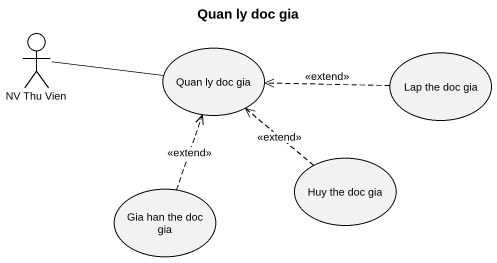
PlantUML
@startuml
title Quan ly doc gia
actor "NV Thu Vien" as NV_Thu_Vien
usecase "Quan ly doc gia" as Quan_ly_doc_gia
usecase "Lap the doc gia" as Lap_the_doc_gia
usecase "Huy the doc gia" as Huy_the_doc_gia
usecase "Gia han the doc gia" as Gia_han_the_doc_gia
NV_Thu_Vien -right- Quan_ly_doc_gia
Lap_the_doc_gia .left.> Quan_ly_doc_gia : <<extend>>
Huy_the_doc_gia .up.> Quan_ly_doc_gia : <<extend>>
Gia_han_the_doc_gia .up.> Quan_ly_doc_gia : <<extend>>
@enduml
